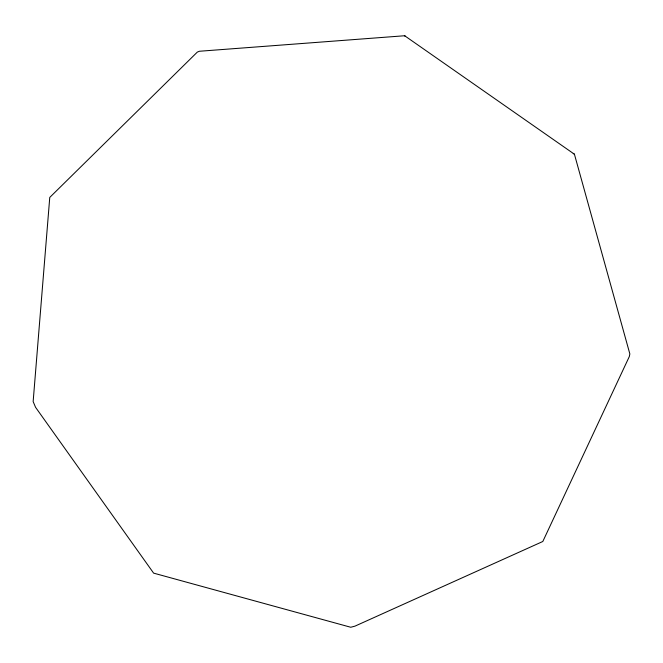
<?xml version="1.0" encoding="UTF-8"?>
<svg xmlns="http://www.w3.org/2000/svg" width="663" height="663" viewBox="0 0 663 663"><rect width="100%" height="100%" fill="white"/><g stroke="black" fill="none" stroke-linecap="round" stroke-linejoin="round"><path stroke-width="0.99" d="M404.654 35.744L199.372 51.258L197.325 52.095L49.758 197.425L33.15 401.579L35.562 407.306L153.617 573.13L350.752 627.256L354.962 626.145L542.815 541.489L629.328 356.528L629.85 353.926L574.423 154.222L404.654 35.744L405.134 36.092M573.246 153.402L574.423 154.222"/></g></svg>
